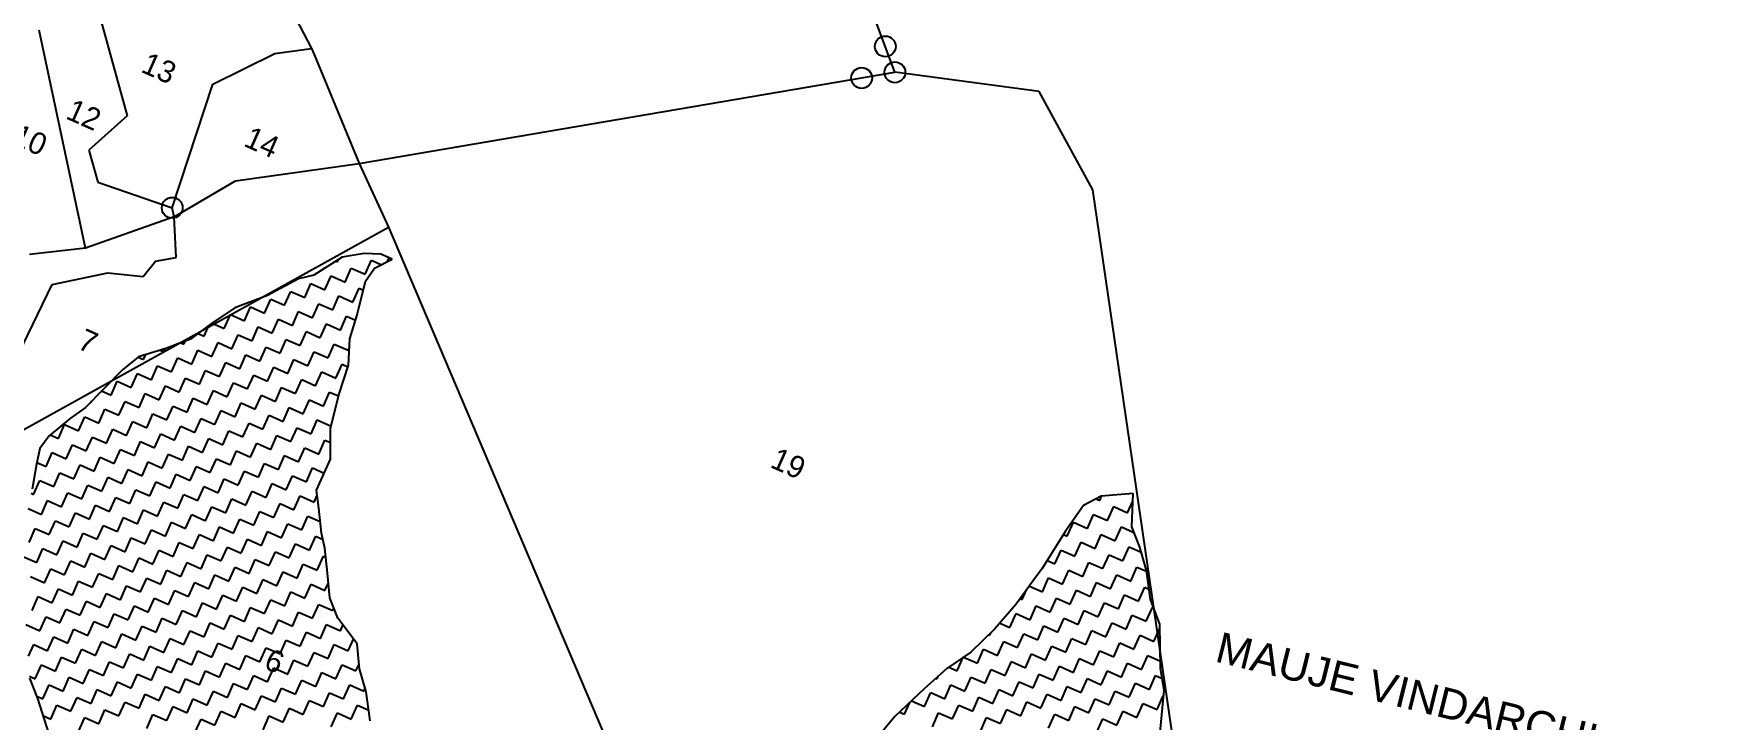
# Model space of a CAD drawing. Header units: metres. Extents: x 279553 to 281500, y 2029848 to 2031565.
# Drawn here: x 280711 to 281405, y 2030644 to 2030928 of the extents above; entities that cross this region are included whole.
import ezdxf
from ezdxf.enums import TextEntityAlignment as Align

# ---------------------------------------------------------------- set-up
doc = ezdxf.new("R2010")
doc.units = ezdxf.units.M
doc.header["$MEASUREMENT"] = 0
for name, color, linetype in [('POLY_HATCH', 12, 'Continuous'), ('POLY_PARCEL', 6, 'Continuous'), ('TEXT_MAPOUT', 7, 'Continuous'), ('TEXT_PARCEL', 7, 'Continuous'), ('V_BOUND_LINE', 7, 'Continuous')]:
    doc.layers.add(name, color=color, linetype=linetype)
doc.styles.get("Standard").update_dxf_attribs({"font": 'arial.ttf'})
doc.styles.add('TEXT_MAP', font='', dxfattribs={"height": 2.5})
doc.styles.get('TEXT_MAP').set_extended_font_data('Kruti Dev 050')

msp = doc.modelspace()

# ---------------------------------------------------------------- linework, layer by layer
for centre in [(281063.91, 2030922.63), (281067.89, 2030911.92), (281054.12, 2030909.58), (280768.65, 2030855.83)]:
    msp.add_circle(centre, 4.3)
at = {"layer": 'POLY_HATCH'}
for p, q in [((280838.99, 2030835.33), (280827.26, 2030827.9)), ((280848.12, 2030836.89), (280838.99, 2030835.33)), ((280855.02, 2030836.63), (280848.12, 2030836.89)), ((280852.42, 2030830.77), (280859.72, 2030834.54)), ((280859.72, 2030834.54), (280855.02, 2030836.63)), ((280821, 2030826.47), (280808.1, 2030819.56)), ((280827.26, 2030827.9), (280821, 2030826.47)), ((280845.26, 2030811.48), (280848.64, 2030825.42)), ((280848.64, 2030825.42), (280852.42, 2030830.77)), ((280808.1, 2030819.56), (280794.54, 2030814.35)), ((280794.54, 2030814.35), (280784.51, 2030807.58)), ((280842.26, 2030801.58), (280845.26, 2030811.48)), ((280784.51, 2030807.58), (280776.17, 2030801.45)), ((280766, 2030797.54), (280754.66, 2030794.16)), ((280776.17, 2030801.45), (280766, 2030797.54)), ((280841.61, 2030790.63), (280842.26, 2030801.58)), ((280754.66, 2030794.16), (280748.01, 2030788.69)), ((280837.58, 2030778.38), (280841.61, 2030790.63)), ((280748.01, 2030788.69), (280740.32, 2030780.87)), ((280740.32, 2030780.87), (280732.63, 2030773.05)), ((280834.19, 2030764.44), (280837.58, 2030778.38)), ((280732.63, 2030773.05), (280726.51, 2030768.75)), ((280726.51, 2030768.75), (280717.65, 2030761.45)), ((280834.19, 2030751.8), (280834.19, 2030764.44)), ((280713.87, 2030756.11), (280712.44, 2030749.73)), ((280717.65, 2030761.45), (280713.87, 2030756.11)), ((280712.44, 2030749.73), (280710.61, 2030739.3)), ((280828.46, 2030738.9), (280834.19, 2030751.8)), ((280829.38, 2030731.47), (280828.46, 2030738.9)), ((281153.33, 2030736.39), (281146.03, 2030732.61)), ((281166.5, 2030737.56), (281153.33, 2030736.39)), ((281165.98, 2030723.75), (281166.5, 2030737.56)), ((280830.42, 2030721.17), (280829.38, 2030731.47)), ((281146.03, 2030732.61), (281138.47, 2030721.92)), ((280831.86, 2030714.92), (280830.42, 2030721.17)), ((281138.47, 2030721.92), (281128.83, 2030706.55)), ((281169.24, 2030715.28), (281165.98, 2030723.75)), ((280832.91, 2030704.62), (280831.86, 2030714.92)), ((281171.98, 2030705.63), (281169.24, 2030715.28)), ((280833.95, 2030694.33), (280832.91, 2030704.62)), ((281125.05, 2030701.21), (281118.02, 2030691.69)), ((281128.83, 2030706.55), (281125.05, 2030701.21)), ((281173.68, 2030693.64), (281171.98, 2030705.63)), ((280837.21, 2030685.86), (280833.95, 2030694.33)), ((281177.6, 2030683.48), (281173.68, 2030693.64)), ((281118.02, 2030691.69), (281109.29, 2030681.53)), ((280845.17, 2030675.3), (280837.21, 2030685.86)), ((281109.29, 2030681.53), (281099.38, 2030671.89)), ((281177.86, 2030665.1), (281177.6, 2030683.48)), ((280846.22, 2030665.01), (280845.17, 2030675.3)), ((281099.38, 2030671.89), (281089.35, 2030665.11)), ((280709.6, 2030661.11), (280712.86, 2030652.64)), ((280848.96, 2030655.36), (280846.22, 2030665.01)), ((281089.35, 2030665.11), (281079.96, 2030656.64)), ((281179.43, 2030655.98), (281177.86, 2030665.1)), ((280712.86, 2030652.64), (280717.56, 2030637.92)), ((280850.66, 2030643.38), (280848.96, 2030655.36)), ((281079.96, 2030656.64), (281067.84, 2030645.18)), ((281177.48, 2030635.78), (281179.43, 2030655.98)), ((281067.84, 2030645.18), (281061.85, 2030638.01))]:
    msp.add_line(p, q, dxfattribs=at)
at = {"layer": 'POLY_HATCH', "linetype": 'Continuous'}
for p, q in [((280836.42, 2030833.7), (280837.03, 2030833.43)), ((280837.03, 2030833.43), (280837.43, 2030834.34)), ((280848.58, 2030828.29), (280851.14, 2030834.07)), ((280851.14, 2030834.07), (280855.26, 2030832.24)), ((280857.83, 2030833.57), (280858.51, 2030835.08)), ((280831.9, 2030821.88), (280834.46, 2030827.65)), ((280834.46, 2030827.65), (280840.24, 2030825.09)), ((280840.24, 2030825.09), (280842.8, 2030830.86)), ((280842.8, 2030830.86), (280848.58, 2030828.29)), ((280815.22, 2030815.46), (280817.78, 2030821.23)), ((280817.78, 2030821.23), (280823.56, 2030818.67)), ((280823.56, 2030818.67), (280826.12, 2030824.44)), ((280826.12, 2030824.44), (280831.9, 2030821.88)), ((280835.1, 2030813.54), (280837.67, 2030819.31)), ((280837.67, 2030819.31), (280843.44, 2030816.75)), ((280843.44, 2030816.75), (280846.01, 2030822.52)), ((280846.01, 2030822.52), (280847.75, 2030821.75)), ((280790.2, 2030805.83), (280792.76, 2030811.61)), ((280792.76, 2030811.61), (280798.54, 2030809.04)), ((280798.54, 2030809.04), (280801.1, 2030814.82)), ((280801.1, 2030814.82), (280806.88, 2030812.25)), ((280806.88, 2030812.25), (280809.44, 2030818.03)), ((280809.44, 2030818.03), (280815.22, 2030815.46)), ((280818.42, 2030807.12), (280820.99, 2030812.89)), ((280820.99, 2030812.89), (280826.76, 2030810.33)), ((280826.76, 2030810.33), (280829.33, 2030816.1)), ((280829.33, 2030816.1), (280835.1, 2030813.54)), ((280781.86, 2030802.62), (280783.84, 2030807.09)), ((280785.21, 2030808.05), (280790.2, 2030805.83)), ((280801.74, 2030800.7), (280804.31, 2030806.48)), ((280804.31, 2030806.48), (280810.08, 2030803.91)), ((280810.08, 2030803.91), (280812.65, 2030809.69)), ((280812.65, 2030809.69), (280818.42, 2030807.12)), ((280821.63, 2030798.78), (280824.2, 2030804.55)), ((280824.2, 2030804.55), (280829.97, 2030801.99)), ((280829.97, 2030801.99), (280832.54, 2030807.76)), ((280832.54, 2030807.76), (280838.31, 2030805.2)), ((280838.31, 2030805.2), (280840.88, 2030810.97)), ((280840.88, 2030810.97), (280844.6, 2030809.32)), ((280765.18, 2030796.21), (280765.74, 2030797.47)), ((280772.29, 2030799.96), (280773.52, 2030799.42)), ((280773.52, 2030799.42), (280774.06, 2030800.64)), ((280779.31, 2030803.76), (280781.86, 2030802.62)), ((280785.06, 2030794.28), (280787.63, 2030800.06)), ((280787.63, 2030800.06), (280793.4, 2030797.49)), ((280793.4, 2030797.49), (280795.97, 2030803.27)), ((280795.97, 2030803.27), (280801.74, 2030800.7)), ((280804.95, 2030792.36), (280807.52, 2030798.14)), ((280807.52, 2030798.14), (280813.29, 2030795.57)), ((280813.29, 2030795.57), (280815.86, 2030801.35)), ((280815.86, 2030801.35), (280821.63, 2030798.78)), ((280833.18, 2030793.65), (280835.75, 2030799.42)), ((280835.75, 2030799.42), (280841.52, 2030796.86)), ((280841.52, 2030796.86), (280842.05, 2030798.05)), ((280754.51, 2030794.03), (280756.84, 2030793)), ((280756.84, 2030793), (280757.76, 2030795.09)), ((280763.71, 2030796.86), (280765.18, 2030796.21)), ((280768.39, 2030787.87), (280770.95, 2030793.64)), ((280770.95, 2030793.64), (280776.72, 2030791.08)), ((280776.72, 2030791.08), (280779.29, 2030796.85)), ((280779.29, 2030796.85), (280785.06, 2030794.28)), ((280788.27, 2030785.95), (280790.84, 2030791.72)), ((280790.84, 2030791.72), (280796.61, 2030789.15)), ((280796.61, 2030789.15), (280799.18, 2030794.93)), ((280799.18, 2030794.93), (280804.95, 2030792.36)), ((280816.5, 2030787.23), (280819.07, 2030793.01)), ((280819.07, 2030793.01), (280824.84, 2030790.44)), ((280824.84, 2030790.44), (280827.41, 2030796.21)), ((280827.41, 2030796.21), (280833.18, 2030793.65)), ((280836.39, 2030785.31), (280838.96, 2030791.08)), ((280838.96, 2030791.08), (280841.4, 2030790)), ((280743.37, 2030778.24), (280745.93, 2030784.02)), ((280745.93, 2030784.02), (280751.71, 2030781.45)), ((280751.71, 2030781.45), (280754.27, 2030787.22)), ((280754.27, 2030787.22), (280760.05, 2030784.66)), ((280760.05, 2030784.66), (280762.61, 2030790.43)), ((280762.61, 2030790.43), (280768.39, 2030787.87)), ((280771.59, 2030779.53), (280774.16, 2030785.3)), ((280774.16, 2030785.3), (280779.93, 2030782.74)), ((280779.93, 2030782.74), (280782.5, 2030788.51)), ((280782.5, 2030788.51), (280788.27, 2030785.95)), ((280799.82, 2030780.81), (280802.39, 2030786.59)), ((280802.39, 2030786.59), (280808.16, 2030784.02)), ((280808.16, 2030784.02), (280810.73, 2030789.8)), ((280810.73, 2030789.8), (280816.5, 2030787.23)), ((280819.71, 2030778.89), (280822.28, 2030784.67)), ((280822.28, 2030784.67), (280828.05, 2030782.1)), ((280828.05, 2030782.1), (280830.62, 2030787.87)), ((280830.62, 2030787.87), (280836.39, 2030785.31)), ((280739.45, 2030779.98), (280743.37, 2030778.24)), ((280754.91, 2030773.11), (280757.48, 2030778.88)), ((280757.48, 2030778.88), (280763.25, 2030776.32)), ((280763.25, 2030776.32), (280765.82, 2030782.09)), ((280765.82, 2030782.09), (280771.59, 2030779.53)), ((280774.8, 2030771.19), (280777.37, 2030776.96)), ((280777.37, 2030776.96), (280783.14, 2030774.4)), ((280783.14, 2030774.4), (280785.71, 2030780.17)), ((280785.71, 2030780.17), (280791.48, 2030777.61)), ((280791.48, 2030777.61), (280794.05, 2030783.38)), ((280794.05, 2030783.38), (280799.82, 2030780.81)), ((280803.03, 2030772.47), (280805.6, 2030778.25)), ((280805.6, 2030778.25), (280811.37, 2030775.68)), ((280811.37, 2030775.68), (280813.94, 2030781.46)), ((280813.94, 2030781.46), (280819.71, 2030778.89)), ((280831.26, 2030773.76), (280833.83, 2030779.53)), ((280833.83, 2030779.53), (280837.46, 2030777.92)), ((280734.72, 2030775.17), (280735.03, 2030775.03)), ((280735.03, 2030775.03), (280735.39, 2030775.85)), ((280738.23, 2030766.69), (280740.8, 2030772.47)), ((280740.8, 2030772.47), (280746.57, 2030769.9)), ((280746.57, 2030769.9), (280749.14, 2030775.68)), ((280749.14, 2030775.68), (280754.91, 2030773.11)), ((280758.12, 2030764.77), (280760.69, 2030770.54)), ((280760.69, 2030770.54), (280766.46, 2030767.98)), ((280766.46, 2030767.98), (280769.03, 2030773.75)), ((280769.03, 2030773.75), (280774.8, 2030771.19)), ((280786.35, 2030766.06), (280788.92, 2030771.83)), ((280788.92, 2030771.83), (280794.69, 2030769.27)), ((280794.69, 2030769.27), (280797.26, 2030775.04)), ((280797.26, 2030775.04), (280803.03, 2030772.47)), ((280806.24, 2030764.13), (280808.81, 2030769.91)), ((280808.81, 2030769.91), (280814.58, 2030767.34)), ((280814.58, 2030767.34), (280817.15, 2030773.12)), ((280817.15, 2030773.12), (280822.92, 2030770.55)), ((280822.92, 2030770.55), (280825.49, 2030776.33)), ((280825.49, 2030776.33), (280831.26, 2030773.76)), ((280721.55, 2030760.28), (280724.12, 2030766.05)), ((280724.12, 2030766.05), (280729.89, 2030763.48)), ((280729.89, 2030763.48), (280732.46, 2030769.26)), ((280732.46, 2030769.26), (280738.23, 2030766.69)), ((280741.44, 2030758.35), (280744.01, 2030764.13)), ((280744.01, 2030764.13), (280749.78, 2030761.56)), ((280749.78, 2030761.56), (280752.35, 2030767.34)), ((280752.35, 2030767.34), (280758.12, 2030764.77)), ((280769.67, 2030759.64), (280772.24, 2030765.41)), ((280772.24, 2030765.41), (280778.01, 2030762.85)), ((280778.01, 2030762.85), (280780.58, 2030768.62)), ((280780.58, 2030768.62), (280786.35, 2030766.06)), ((280789.56, 2030757.72), (280792.13, 2030763.49)), ((280792.13, 2030763.49), (280797.9, 2030760.93)), ((280797.9, 2030760.93), (280800.47, 2030766.7)), ((280800.47, 2030766.7), (280806.24, 2030764.13)), ((280817.79, 2030759), (280820.35, 2030764.78)), ((280820.35, 2030764.78), (280826.13, 2030762.21)), ((280826.13, 2030762.21), (280828.69, 2030767.99)), ((280828.69, 2030767.99), (280834.43, 2030765.44)), ((280718.09, 2030761.82), (280721.55, 2030760.28)), ((280724.76, 2030751.94), (280727.33, 2030757.71)), ((280727.33, 2030757.71), (280733.1, 2030755.14)), ((280733.1, 2030755.14), (280735.67, 2030760.92)), ((280735.67, 2030760.92), (280741.44, 2030758.35)), ((280752.99, 2030753.22), (280755.56, 2030759)), ((280755.56, 2030759), (280761.33, 2030756.43)), ((280761.33, 2030756.43), (280763.9, 2030762.2)), ((280763.9, 2030762.2), (280769.67, 2030759.64)), ((280772.88, 2030751.3), (280775.45, 2030757.07)), ((280775.45, 2030757.07), (280781.22, 2030754.51)), ((280781.22, 2030754.51), (280783.79, 2030760.28)), ((280783.79, 2030760.28), (280789.56, 2030757.72)), ((280801.11, 2030752.59), (280803.67, 2030758.36)), ((280803.67, 2030758.36), (280809.45, 2030755.79)), ((280809.45, 2030755.79), (280812.01, 2030761.57)), ((280812.01, 2030761.57), (280817.79, 2030759)), ((280821, 2030750.66), (280823.56, 2030756.44)), ((280823.56, 2030756.44), (280829.34, 2030753.87)), ((280829.34, 2030753.87), (280831.9, 2030759.65)), ((280831.9, 2030759.65), (280834.19, 2030758.63)), ((280712.59, 2030750.43), (280716.42, 2030748.73)), ((280716.42, 2030748.73), (280718.99, 2030754.5)), ((280718.99, 2030754.5), (280724.76, 2030751.94)), ((280727.97, 2030743.6), (280730.54, 2030749.37)), ((280730.54, 2030749.37), (280736.31, 2030746.8)), ((280736.31, 2030746.8), (280738.88, 2030752.58)), ((280738.88, 2030752.58), (280744.65, 2030750.01)), ((280744.65, 2030750.01), (280747.22, 2030755.79)), ((280747.22, 2030755.79), (280752.99, 2030753.22)), ((280756.2, 2030744.88), (280758.77, 2030750.66)), ((280758.77, 2030750.66), (280764.54, 2030748.09)), ((280764.54, 2030748.09), (280767.11, 2030753.86)), ((280767.11, 2030753.86), (280772.88, 2030751.3)), ((280784.43, 2030746.17), (280786.99, 2030751.94)), ((280786.99, 2030751.94), (280792.77, 2030749.38)), ((280792.77, 2030749.38), (280795.33, 2030755.15)), ((280795.33, 2030755.15), (280801.11, 2030752.59)), ((280804.32, 2030744.25), (280806.88, 2030750.02)), ((280806.88, 2030750.02), (280812.66, 2030747.45)), ((280812.66, 2030747.45), (280815.22, 2030753.23)), ((280815.22, 2030753.23), (280821, 2030750.66)), ((280711.29, 2030737.18), (280713.86, 2030742.95)), ((280713.86, 2030742.95), (280719.63, 2030740.39)), ((280719.63, 2030740.39), (280722.2, 2030746.16)), ((280722.2, 2030746.16), (280727.97, 2030743.6)), ((280739.52, 2030738.46), (280742.09, 2030744.24)), ((280742.09, 2030744.24), (280747.86, 2030741.67)), ((280747.86, 2030741.67), (280750.43, 2030747.45)), ((280750.43, 2030747.45), (280756.2, 2030744.88)), ((280759.41, 2030736.54), (280761.97, 2030742.32)), ((280761.97, 2030742.32), (280767.75, 2030739.75)), ((280767.75, 2030739.75), (280770.31, 2030745.52)), ((280770.31, 2030745.52), (280776.09, 2030742.96)), ((280776.09, 2030742.96), (280778.65, 2030748.73)), ((280778.65, 2030748.73), (280784.43, 2030746.17)), ((280787.64, 2030737.83), (280790.2, 2030743.6)), ((280790.2, 2030743.6), (280795.98, 2030741.04)), ((280795.98, 2030741.04), (280798.54, 2030746.81)), ((280798.54, 2030746.81), (280804.32, 2030744.25)), ((280815.87, 2030739.11), (280818.43, 2030744.89)), ((280818.43, 2030744.89), (280824.21, 2030742.32)), ((280824.21, 2030742.32), (280826.77, 2030748.1)), ((280826.77, 2030748.1), (280831.6, 2030745.95)), ((280710.28, 2030737.63), (280711.29, 2030737.18)), ((280722.84, 2030732.05), (280725.41, 2030737.82)), ((280725.41, 2030737.82), (280731.18, 2030735.26)), ((280731.18, 2030735.26), (280733.75, 2030741.03)), ((280733.75, 2030741.03), (280739.52, 2030738.46)), ((280742.73, 2030730.12), (280745.29, 2030735.9)), ((280745.29, 2030735.9), (280751.07, 2030733.33)), ((280751.07, 2030733.33), (280753.63, 2030739.11)), ((280753.63, 2030739.11), (280759.41, 2030736.54)), ((280770.96, 2030731.41), (280773.52, 2030737.18)), ((280773.52, 2030737.18), (280779.3, 2030734.62)), ((280779.3, 2030734.62), (280781.86, 2030740.39)), ((280781.86, 2030740.39), (280787.64, 2030737.83)), ((280790.85, 2030729.49), (280793.41, 2030735.26)), ((280793.41, 2030735.26), (280799.19, 2030732.7)), ((280799.19, 2030732.7), (280801.75, 2030738.47)), ((280801.75, 2030738.47), (280807.53, 2030735.91)), ((280807.53, 2030735.91), (280810.09, 2030741.68)), ((280810.09, 2030741.68), (280815.87, 2030739.11)), ((280819.07, 2030730.77), (280821.64, 2030736.55)), ((280821.64, 2030736.55), (280827.41, 2030733.98)), ((280827.41, 2030733.98), (280828.71, 2030736.9)), ((281151.24, 2030735.3), (281152.69, 2030734.66)), ((281152.69, 2030734.66), (281153.46, 2030736.4)), ((280708.99, 2030731.28), (280714.5, 2030728.84)), ((280714.5, 2030728.84), (280717.07, 2030734.61)), ((280717.07, 2030734.61), (280722.84, 2030732.05)), ((280726.05, 2030723.71), (280728.61, 2030729.48)), ((280728.61, 2030729.48), (280734.39, 2030726.92)), ((280734.39, 2030726.92), (280736.95, 2030732.69)), ((280736.95, 2030732.69), (280742.73, 2030730.12)), ((280754.28, 2030724.99), (280756.84, 2030730.77)), ((280756.84, 2030730.77), (280762.62, 2030728.2)), ((280762.62, 2030728.2), (280765.18, 2030733.98)), ((280765.18, 2030733.98), (280770.96, 2030731.41)), ((280774.17, 2030723.07), (280776.73, 2030728.84)), ((280776.73, 2030728.84), (280782.51, 2030726.28)), ((280782.51, 2030726.28), (280785.07, 2030732.05)), ((280785.07, 2030732.05), (280790.85, 2030729.49)), ((280802.39, 2030724.36), (280804.96, 2030730.13)), ((280804.96, 2030730.13), (280810.73, 2030727.57)), ((280810.73, 2030727.57), (280813.3, 2030733.34)), ((280813.3, 2030733.34), (280819.07, 2030730.77)), ((280822.28, 2030722.43), (280824.85, 2030728.21)), ((280824.85, 2030728.21), (280829.94, 2030725.95)), ((281147.55, 2030723.11), (281150.12, 2030728.89)), ((281150.12, 2030728.89), (281155.89, 2030726.32)), ((281155.89, 2030726.32), (281158.46, 2030732.1)), ((281158.46, 2030732.1), (281164.23, 2030729.53)), ((281164.23, 2030729.53), (281166.38, 2030734.35)), ((280709.37, 2030717.29), (280711.93, 2030723.06)), ((280711.93, 2030723.06), (280717.71, 2030720.5)), ((280717.71, 2030720.5), (280720.27, 2030726.27)), ((280720.27, 2030726.27), (280726.05, 2030723.71)), ((280737.6, 2030718.58), (280740.16, 2030724.35)), ((280740.16, 2030724.35), (280745.94, 2030721.78)), ((280745.94, 2030721.78), (280748.5, 2030727.56)), ((280748.5, 2030727.56), (280754.28, 2030724.99)), ((280757.49, 2030716.65), (280760.05, 2030722.43)), ((280760.05, 2030722.43), (280765.83, 2030719.86)), ((280765.83, 2030719.86), (280768.39, 2030725.64)), ((280768.39, 2030725.64), (280774.17, 2030723.07)), ((280785.71, 2030717.94), (280788.28, 2030723.71)), ((280788.28, 2030723.71), (280794.05, 2030721.15)), ((280794.05, 2030721.15), (280796.62, 2030726.92)), ((280796.62, 2030726.92), (280802.39, 2030724.36)), ((280805.6, 2030716.02), (280808.17, 2030721.79)), ((280808.17, 2030721.79), (280813.94, 2030719.23)), ((280813.94, 2030719.23), (280816.51, 2030725)), ((280816.51, 2030725), (280822.28, 2030722.43)), ((281139.21, 2030719.9), (281141.78, 2030725.68)), ((281141.78, 2030725.68), (281147.55, 2030723.11)), ((281159.1, 2030717.98), (281161.67, 2030723.76)), ((281161.67, 2030723.76), (281166.87, 2030721.45)), ((280712.58, 2030708.95), (280715.14, 2030714.72)), ((280715.14, 2030714.72), (280720.92, 2030712.16)), ((280720.92, 2030712.16), (280723.48, 2030717.93)), ((280723.48, 2030717.93), (280729.26, 2030715.37)), ((280729.26, 2030715.37), (280731.82, 2030721.14)), ((280731.82, 2030721.14), (280737.6, 2030718.58)), ((280740.81, 2030710.24), (280743.37, 2030716.01)), ((280743.37, 2030716.01), (280749.15, 2030713.44)), ((280749.15, 2030713.44), (280751.71, 2030719.22)), ((280751.71, 2030719.22), (280757.49, 2030716.65)), ((280769.04, 2030711.52), (280771.6, 2030717.3)), ((280771.6, 2030717.3), (280777.37, 2030714.73)), ((280777.37, 2030714.73), (280779.94, 2030720.5)), ((280779.94, 2030720.5), (280785.71, 2030717.94)), ((280788.92, 2030709.6), (280791.49, 2030715.37)), ((280791.49, 2030715.37), (280797.26, 2030712.81)), ((280797.26, 2030712.81), (280799.83, 2030718.58)), ((280799.83, 2030718.58), (280805.6, 2030716.02)), ((280817.15, 2030710.89), (280819.72, 2030716.66)), ((280819.72, 2030716.66), (280825.49, 2030714.09)), ((280825.49, 2030714.09), (280828.06, 2030719.87)), ((280828.06, 2030719.87), (280831.03, 2030718.55)), ((281137.64, 2030720.6), (281139.21, 2030719.9)), ((281142.42, 2030711.56), (281144.99, 2030717.34)), ((281144.99, 2030717.34), (281150.76, 2030714.77)), ((281150.76, 2030714.77), (281153.33, 2030720.55)), ((281153.33, 2030720.55), (281159.1, 2030717.98)), ((281162.31, 2030709.64), (281164.88, 2030715.42)), ((281164.88, 2030715.42), (281169.83, 2030713.22)), ((280706.8, 2030711.52), (280712.58, 2030708.95)), ((280724.13, 2030703.82), (280726.69, 2030709.59)), ((280726.69, 2030709.59), (280732.47, 2030707.03)), ((280732.47, 2030707.03), (280735.03, 2030712.8)), ((280735.03, 2030712.8), (280740.81, 2030710.24)), ((280744.02, 2030701.9), (280746.58, 2030707.67)), ((280746.58, 2030707.67), (280752.36, 2030705.1)), ((280752.36, 2030705.1), (280754.92, 2030710.88)), ((280754.92, 2030710.88), (280760.7, 2030708.31)), ((280760.7, 2030708.31), (280763.26, 2030714.09)), ((280763.26, 2030714.09), (280769.04, 2030711.52)), ((280772.24, 2030703.18), (280774.81, 2030708.96)), ((280774.81, 2030708.96), (280780.58, 2030706.39)), ((280780.58, 2030706.39), (280783.15, 2030712.17)), ((280783.15, 2030712.17), (280788.92, 2030709.6)), ((280800.47, 2030704.47), (280803.04, 2030710.24)), ((280803.04, 2030710.24), (280808.81, 2030707.68)), ((280808.81, 2030707.68), (280811.38, 2030713.45)), ((280811.38, 2030713.45), (280817.15, 2030710.89)), ((280820.36, 2030702.55), (280822.93, 2030708.32)), ((280822.93, 2030708.32), (280828.7, 2030705.75)), ((280828.7, 2030705.75), (280831.27, 2030711.53)), ((280831.27, 2030711.53), (280832.25, 2030711.09)), ((281130.86, 2030709.79), (281134.08, 2030708.35)), ((281134.08, 2030708.35), (281136.65, 2030714.13)), ((281136.65, 2030714.13), (281142.42, 2030711.56)), ((281145.63, 2030703.22), (281148.2, 2030709)), ((281148.2, 2030709), (281153.97, 2030706.43)), ((281153.97, 2030706.43), (281156.54, 2030712.21)), ((281156.54, 2030712.21), (281162.31, 2030709.64)), ((280710.01, 2030703.18), (280715.79, 2030700.61)), ((280715.79, 2030700.61), (280718.35, 2030706.38)), ((280718.35, 2030706.38), (280724.13, 2030703.82)), ((280727.34, 2030695.48), (280729.9, 2030701.25)), ((280729.9, 2030701.25), (280735.68, 2030698.69)), ((280735.68, 2030698.69), (280738.24, 2030704.46)), ((280738.24, 2030704.46), (280744.02, 2030701.9)), ((280755.56, 2030696.76), (280758.13, 2030702.54)), ((280758.13, 2030702.54), (280763.9, 2030699.97)), ((280763.9, 2030699.97), (280766.47, 2030705.75)), ((280766.47, 2030705.75), (280772.24, 2030703.18)), ((280775.45, 2030694.84), (280778.02, 2030700.62)), ((280778.02, 2030700.62), (280783.79, 2030698.05)), ((280783.79, 2030698.05), (280786.36, 2030703.83)), ((280786.36, 2030703.83), (280792.13, 2030701.26)), ((280792.13, 2030701.26), (280794.7, 2030707.03)), ((280794.7, 2030707.03), (280800.47, 2030704.47)), ((280803.68, 2030696.13), (280806.25, 2030701.9)), ((280806.25, 2030701.9), (280812.02, 2030699.34)), ((280812.02, 2030699.34), (280814.59, 2030705.11)), ((280814.59, 2030705.11), (280820.36, 2030702.55)), ((280831.91, 2030697.41), (280833.32, 2030700.58)), ((281128.95, 2030696.81), (281131.52, 2030702.58)), ((281131.52, 2030702.58), (281137.29, 2030700.01)), ((281137.29, 2030700.01), (281139.86, 2030705.79)), ((281139.86, 2030705.79), (281145.63, 2030703.22)), ((281148.84, 2030694.88), (281151.41, 2030700.66)), ((281151.41, 2030700.66), (281157.18, 2030698.09)), ((281157.18, 2030698.09), (281159.75, 2030703.87)), ((281159.75, 2030703.87), (281165.52, 2030701.3)), ((281165.52, 2030701.3), (281168.09, 2030707.08)), ((281168.09, 2030707.08), (281172.03, 2030705.32)), ((280710.66, 2030689.06), (280713.22, 2030694.84)), ((280713.22, 2030694.84), (280719, 2030692.27)), ((280719, 2030692.27), (280721.56, 2030698.04)), ((280721.56, 2030698.04), (280727.34, 2030695.48)), ((280738.88, 2030690.35), (280741.45, 2030696.12)), ((280741.45, 2030696.12), (280747.22, 2030693.56)), ((280747.22, 2030693.56), (280749.79, 2030699.33)), ((280749.79, 2030699.33), (280755.56, 2030696.76)), ((280758.77, 2030688.42), (280761.34, 2030694.2)), ((280761.34, 2030694.2), (280767.11, 2030691.63)), ((280767.11, 2030691.63), (280769.68, 2030697.41)), ((280769.68, 2030697.41), (280775.45, 2030694.84)), ((280787, 2030689.71), (280789.57, 2030695.49)), ((280789.57, 2030695.49), (280795.34, 2030692.92)), ((280795.34, 2030692.92), (280797.91, 2030698.69)), ((280797.91, 2030698.69), (280803.68, 2030696.13)), ((280806.89, 2030687.79), (280809.46, 2030693.56)), ((280809.46, 2030693.56), (280815.23, 2030691)), ((280815.23, 2030691), (280817.8, 2030696.77)), ((280817.8, 2030696.77), (280823.57, 2030694.21)), ((280823.57, 2030694.21), (280826.14, 2030699.98)), ((280826.14, 2030699.98), (280831.91, 2030697.41)), ((281119.72, 2030693.99), (281120.61, 2030693.6)), ((281120.61, 2030693.6), (281122.4, 2030697.62)), ((281123.57, 2030699.2), (281128.95, 2030696.81)), ((281132.16, 2030688.47), (281134.73, 2030694.24)), ((281134.73, 2030694.24), (281140.5, 2030691.67)), ((281140.5, 2030691.67), (281143.07, 2030697.45)), ((281143.07, 2030697.45), (281148.84, 2030694.88)), ((281160.39, 2030689.75), (281162.95, 2030695.53)), ((281162.95, 2030695.53), (281168.73, 2030692.96)), ((281168.73, 2030692.96), (281171.29, 2030698.74)), ((281171.29, 2030698.74), (281173.07, 2030697.95)), ((280713.86, 2030680.72), (280716.43, 2030686.5)), ((280716.43, 2030686.5), (280722.2, 2030683.93)), ((280722.2, 2030683.93), (280724.77, 2030689.7)), ((280724.77, 2030689.7), (280730.54, 2030687.14)), ((280730.54, 2030687.14), (280733.11, 2030692.91)), ((280733.11, 2030692.91), (280738.88, 2030690.35)), ((280742.09, 2030682.01), (280744.66, 2030687.78)), ((280744.66, 2030687.78), (280750.43, 2030685.22)), ((280750.43, 2030685.22), (280753, 2030690.99)), ((280753, 2030690.99), (280758.77, 2030688.42)), ((280770.32, 2030683.29), (280772.89, 2030689.07)), ((280772.89, 2030689.07), (280778.66, 2030686.5)), ((280778.66, 2030686.5), (280781.23, 2030692.28)), ((280781.23, 2030692.28), (280787, 2030689.71)), ((280790.21, 2030681.37), (280792.78, 2030687.15)), ((280792.78, 2030687.15), (280798.55, 2030684.58)), ((280798.55, 2030684.58), (280801.12, 2030690.35)), ((280801.12, 2030690.35), (280806.89, 2030687.79)), ((280818.44, 2030682.66), (280821, 2030688.43)), ((280821, 2030688.43), (280826.78, 2030685.87)), ((280826.78, 2030685.87), (280829.34, 2030691.64)), ((280829.34, 2030691.64), (280835.12, 2030689.07)), ((280835.12, 2030689.07), (280835.58, 2030690.11)), ((281115.48, 2030682.05), (281118.05, 2030687.82)), ((281118.05, 2030687.82), (281123.82, 2030685.26)), ((281123.82, 2030685.26), (281126.39, 2030691.03)), ((281126.39, 2030691.03), (281132.16, 2030688.47)), ((281143.71, 2030683.33), (281146.27, 2030689.11)), ((281146.27, 2030689.11), (281152.05, 2030686.54)), ((281152.05, 2030686.54), (281154.61, 2030692.32)), ((281154.61, 2030692.32), (281160.39, 2030689.75)), ((281163.6, 2030681.41), (281166.16, 2030687.19)), ((281166.16, 2030687.19), (281171.94, 2030684.62)), ((281171.94, 2030684.62), (281174.5, 2030690.4)), ((281174.5, 2030690.4), (281175.02, 2030690.17)), ((280708.09, 2030683.29), (280713.86, 2030680.72)), ((280725.41, 2030675.59), (280727.98, 2030681.36)), ((280727.98, 2030681.36), (280733.75, 2030678.8)), ((280733.75, 2030678.8), (280736.32, 2030684.57)), ((280736.32, 2030684.57), (280742.09, 2030682.01)), ((280753.64, 2030676.88), (280756.21, 2030682.65)), ((280756.21, 2030682.65), (280761.98, 2030680.08)), ((280761.98, 2030680.08), (280764.55, 2030685.86)), ((280764.55, 2030685.86), (280770.32, 2030683.29)), ((280773.53, 2030674.95), (280776.1, 2030680.73)), ((280776.1, 2030680.73), (280781.87, 2030678.16)), ((280781.87, 2030678.16), (280784.44, 2030683.94)), ((280784.44, 2030683.94), (280790.21, 2030681.37)), ((280801.76, 2030676.24), (280804.32, 2030682.01)), ((280804.32, 2030682.01), (280810.1, 2030679.45)), ((280810.1, 2030679.45), (280812.66, 2030685.22)), ((280812.66, 2030685.22), (280818.44, 2030682.66)), ((280821.65, 2030674.32), (280824.21, 2030680.09)), ((280824.21, 2030680.09), (280829.99, 2030677.53)), ((280829.99, 2030677.53), (280832.55, 2030683.3)), ((280832.55, 2030683.3), (280838.33, 2030680.73)), ((280838.33, 2030680.73), (280839.35, 2030683.03)), ((281107.14, 2030678.84), (281107.61, 2030679.9)), ((281111.32, 2030683.9), (281115.48, 2030682.05)), ((281127.03, 2030676.92), (281129.59, 2030682.69)), ((281129.59, 2030682.69), (281135.37, 2030680.13)), ((281135.37, 2030680.13), (281137.93, 2030685.9)), ((281137.93, 2030685.9), (281143.71, 2030683.33)), ((281146.92, 2030674.99), (281149.48, 2030680.77)), ((281149.48, 2030680.77), (281155.26, 2030678.2)), ((281155.26, 2030678.2), (281157.82, 2030683.98)), ((281157.82, 2030683.98), (281163.6, 2030681.41)), ((281175.15, 2030676.28), (281177.62, 2030681.85)), ((280709.18, 2030670.18), (280711.3, 2030674.95)), ((280711.3, 2030674.95), (280717.07, 2030672.38)), ((280717.07, 2030672.38), (280719.64, 2030678.16)), ((280719.64, 2030678.16), (280725.41, 2030675.59)), ((280728.62, 2030667.25), (280731.19, 2030673.02)), ((280731.19, 2030673.02), (280736.96, 2030670.46)), ((280736.96, 2030670.46), (280739.53, 2030676.23)), ((280739.53, 2030676.23), (280745.3, 2030673.67)), ((280745.3, 2030673.67), (280747.87, 2030679.44)), ((280747.87, 2030679.44), (280753.64, 2030676.88)), ((280756.85, 2030668.54), (280759.42, 2030674.31)), ((280759.42, 2030674.31), (280765.19, 2030671.74)), ((280765.19, 2030671.74), (280767.76, 2030677.52)), ((280767.76, 2030677.52), (280773.53, 2030674.95)), ((280785.08, 2030669.82), (280787.64, 2030675.6)), ((280787.64, 2030675.6), (280793.42, 2030673.03)), ((280793.42, 2030673.03), (280795.98, 2030678.81)), ((280795.98, 2030678.81), (280801.76, 2030676.24)), ((280804.97, 2030667.9), (280807.53, 2030673.67)), ((280807.53, 2030673.67), (280813.31, 2030671.11)), ((280813.31, 2030671.11), (280815.87, 2030676.88)), ((280815.87, 2030676.88), (280821.65, 2030674.32)), ((280833.2, 2030669.19), (280835.76, 2030674.96)), ((280835.76, 2030674.96), (280841.54, 2030672.39)), ((280841.54, 2030672.39), (280843.7, 2030677.26)), ((281102.01, 2030667.29), (281104.58, 2030673.07)), ((281104.58, 2030673.07), (281110.35, 2030670.5)), ((281106.72, 2030679.03), (281107.14, 2030678.84)), ((281110.35, 2030670.5), (281112.92, 2030676.27)), ((281112.92, 2030676.27), (281118.69, 2030673.71)), ((281118.69, 2030673.71), (281121.25, 2030679.48)), ((281121.25, 2030679.48), (281127.03, 2030676.92)), ((281130.24, 2030668.58), (281132.8, 2030674.35)), ((281132.8, 2030674.35), (281138.58, 2030671.79)), ((281138.58, 2030671.79), (281141.14, 2030677.56)), ((281141.14, 2030677.56), (281146.92, 2030674.99)), ((281158.47, 2030669.86), (281161.03, 2030675.64)), ((281161.03, 2030675.64), (281166.81, 2030673.07)), ((281166.81, 2030673.07), (281169.37, 2030678.85)), ((281169.37, 2030678.85), (281175.15, 2030676.28)), ((280711.94, 2030660.83), (280714.51, 2030666.61)), ((280714.51, 2030666.61), (280720.28, 2030664.04)), ((280720.28, 2030664.04), (280722.85, 2030669.82)), ((280722.85, 2030669.82), (280728.62, 2030667.25)), ((280740.17, 2030662.12), (280742.74, 2030667.89)), ((280742.74, 2030667.89), (280748.51, 2030665.33)), ((280748.51, 2030665.33), (280751.08, 2030671.1)), ((280751.08, 2030671.1), (280756.85, 2030668.54)), ((280760.06, 2030660.2), (280762.62, 2030665.97)), ((280762.62, 2030665.97), (280768.4, 2030663.4)), ((280768.4, 2030663.4), (280770.96, 2030669.18)), ((280770.96, 2030669.18), (280776.74, 2030666.61)), ((280776.74, 2030666.61), (280779.3, 2030672.39)), ((280779.3, 2030672.39), (280785.08, 2030669.82)), ((280788.29, 2030661.48), (280790.85, 2030667.26)), ((280790.85, 2030667.26), (280796.63, 2030664.69)), ((280796.63, 2030664.69), (280799.19, 2030670.47)), ((280799.19, 2030670.47), (280804.97, 2030667.9)), ((280816.52, 2030662.77), (280819.08, 2030668.54)), ((280819.08, 2030668.54), (280824.86, 2030665.98)), ((280824.86, 2030665.98), (280827.42, 2030671.75)), ((280827.42, 2030671.75), (280833.2, 2030669.19)), ((280836.4, 2030660.85), (280838.97, 2030666.62)), ((280838.97, 2030666.62), (280844.74, 2030664.05)), ((280844.74, 2030664.05), (280846.02, 2030666.93)), ((281093.67, 2030664.08), (281096.18, 2030669.72)), ((281096.32, 2030669.82), (281102.01, 2030667.29)), ((281113.56, 2030662.16), (281116.12, 2030667.93)), ((281116.12, 2030667.93), (281121.9, 2030665.37)), ((281121.9, 2030665.37), (281124.46, 2030671.14)), ((281124.46, 2030671.14), (281130.24, 2030668.58)), ((281133.45, 2030660.24), (281136.01, 2030666.01)), ((281136.01, 2030666.01), (281141.79, 2030663.45)), ((281141.79, 2030663.45), (281144.35, 2030669.22)), ((281144.35, 2030669.22), (281150.13, 2030666.66)), ((281150.13, 2030666.66), (281152.69, 2030672.43)), ((281152.69, 2030672.43), (281158.47, 2030669.86)), ((281161.68, 2030661.52), (281164.24, 2030667.3)), ((281164.24, 2030667.3), (281170.02, 2030664.73)), ((281170.02, 2030664.73), (281172.58, 2030670.51)), ((281172.58, 2030670.51), (281177.82, 2030668.18)), ((280709.56, 2030661.89), (280711.94, 2030660.83)), ((280723.49, 2030655.7), (280726.06, 2030661.48)), ((280726.06, 2030661.48), (280731.83, 2030658.91)), ((280731.83, 2030658.91), (280734.4, 2030664.68)), ((280734.4, 2030664.68), (280740.17, 2030662.12)), ((280743.38, 2030653.78), (280745.94, 2030659.55)), ((280745.94, 2030659.55), (280751.72, 2030656.99)), ((280751.72, 2030656.99), (280754.28, 2030662.76)), ((280754.28, 2030662.76), (280760.06, 2030660.2)), ((280771.61, 2030655.06), (280774.17, 2030660.84)), ((280774.17, 2030660.84), (280779.95, 2030658.27)), ((280779.95, 2030658.27), (280782.51, 2030664.05)), ((280782.51, 2030664.05), (280788.29, 2030661.48)), ((280791.5, 2030653.14), (280794.06, 2030658.92)), ((280794.06, 2030658.92), (280799.84, 2030656.35)), ((280799.84, 2030656.35), (280802.4, 2030662.13)), ((280802.4, 2030662.13), (280808.18, 2030659.56)), ((280808.18, 2030659.56), (280810.74, 2030665.33)), ((280810.74, 2030665.33), (280816.52, 2030662.77)), ((280819.72, 2030654.43), (280822.29, 2030660.2)), ((280822.29, 2030660.2), (280828.06, 2030657.64)), ((280828.06, 2030657.64), (280830.63, 2030663.41)), ((280830.63, 2030663.41), (280836.4, 2030660.85)), ((281084.87, 2030661.08), (281085.33, 2030660.87)), ((281085.33, 2030660.87), (281085.79, 2030661.9)), ((281090.14, 2030665.65), (281093.67, 2030664.08)), ((281096.88, 2030655.74), (281099.44, 2030661.52)), ((281099.44, 2030661.52), (281105.22, 2030658.95)), ((281105.22, 2030658.95), (281107.78, 2030664.73)), ((281107.78, 2030664.73), (281113.56, 2030662.16)), ((281116.77, 2030653.82), (281119.33, 2030659.59)), ((281119.33, 2030659.59), (281125.11, 2030657.03)), ((281125.11, 2030657.03), (281127.67, 2030662.8)), ((281127.67, 2030662.8), (281133.45, 2030660.24)), ((281145, 2030655.11), (281147.56, 2030660.88)), ((281147.56, 2030660.88), (281153.34, 2030658.32)), ((281153.34, 2030658.32), (281155.9, 2030664.09)), ((281155.9, 2030664.09), (281161.68, 2030661.52)), ((281164.88, 2030653.18), (281167.45, 2030658.96)), ((281167.45, 2030658.96), (281173.22, 2030656.39)), ((281173.22, 2030656.39), (281175.79, 2030662.17)), ((281175.79, 2030662.17), (281178.58, 2030660.93)), ((280712.45, 2030653.69), (280715.15, 2030652.49)), ((280715.15, 2030652.49), (280717.72, 2030658.27)), ((280717.72, 2030658.27), (280723.49, 2030655.7)), ((280726.7, 2030647.36), (280729.26, 2030653.14)), ((280729.26, 2030653.14), (280735.04, 2030650.57)), ((280735.04, 2030650.57), (280737.6, 2030656.34)), ((280737.6, 2030656.34), (280743.38, 2030653.78)), ((280754.93, 2030648.65), (280757.49, 2030654.42)), ((280757.49, 2030654.42), (280763.27, 2030651.86)), ((280763.27, 2030651.86), (280765.83, 2030657.63)), ((280765.83, 2030657.63), (280771.61, 2030655.06)), ((280774.82, 2030646.73), (280777.38, 2030652.5)), ((280777.38, 2030652.5), (280783.16, 2030649.93)), ((280783.16, 2030649.93), (280785.72, 2030655.71)), ((280785.72, 2030655.71), (280791.5, 2030653.14)), ((280803.04, 2030648.01), (280805.61, 2030653.79)), ((280805.61, 2030653.79), (280811.38, 2030651.22)), ((280811.38, 2030651.22), (280813.95, 2030656.99)), ((280813.95, 2030656.99), (280819.72, 2030654.43)), ((280822.93, 2030646.09), (280825.5, 2030651.86)), ((280825.5, 2030651.86), (280831.27, 2030649.3)), ((280831.27, 2030649.3), (280833.84, 2030655.07)), ((280833.84, 2030655.07), (280839.61, 2030652.51)), ((280839.61, 2030652.51), (280842.18, 2030658.28)), ((280842.18, 2030658.28), (280847.95, 2030655.72)), ((280847.95, 2030655.72), (280848.5, 2030656.96)), ((281080.2, 2030649.33), (281082.76, 2030655.1)), ((281082.76, 2030655.1), (281088.54, 2030652.53)), ((281088.54, 2030652.53), (281091.1, 2030658.31)), ((281091.1, 2030658.31), (281096.88, 2030655.74)), ((281100.09, 2030647.4), (281102.65, 2030653.18)), ((281102.65, 2030653.18), (281108.43, 2030650.61)), ((281108.43, 2030650.61), (281110.99, 2030656.39)), ((281110.99, 2030656.39), (281116.77, 2030653.82)), ((281128.32, 2030648.69), (281130.88, 2030654.46)), ((281130.88, 2030654.46), (281136.66, 2030651.9)), ((281136.66, 2030651.9), (281139.22, 2030657.67)), ((281139.22, 2030657.67), (281145, 2030655.11)), ((281148.2, 2030646.77), (281150.77, 2030652.54)), ((281150.77, 2030652.54), (281156.54, 2030649.98)), ((281156.54, 2030649.98), (281159.11, 2030655.75)), ((281159.11, 2030655.75), (281164.88, 2030653.18)), ((281176.43, 2030648.05), (281179, 2030653.83)), ((281179, 2030653.83), (281179.21, 2030653.73)), ((280715.1, 2030645.6), (280718.36, 2030644.15)), ((280718.36, 2030644.15), (280720.92, 2030649.93)), ((280720.92, 2030649.93), (280726.7, 2030647.36)), ((280738.25, 2030642.23), (280740.81, 2030648)), ((280740.81, 2030648), (280746.59, 2030645.44)), ((280746.59, 2030645.44), (280749.15, 2030651.21)), ((280749.15, 2030651.21), (280754.93, 2030648.65)), ((280758.14, 2030640.31), (280760.7, 2030646.08)), ((280760.7, 2030646.08), (280766.48, 2030643.52)), ((280766.48, 2030643.52), (280769.04, 2030649.29)), ((280769.04, 2030649.29), (280774.82, 2030646.73)), ((280786.36, 2030641.59), (280788.93, 2030647.37)), ((280788.93, 2030647.37), (280794.7, 2030644.8)), ((280794.7, 2030644.8), (280797.27, 2030650.58)), ((280797.27, 2030650.58), (280803.04, 2030648.01)), ((280806.25, 2030639.67), (280808.82, 2030645.45)), ((280808.82, 2030645.45), (280814.59, 2030642.88)), ((280814.59, 2030642.88), (280817.16, 2030648.65)), ((280817.16, 2030648.65), (280822.93, 2030646.09)), ((280834.48, 2030640.96), (280837.05, 2030646.73)), ((280837.05, 2030646.73), (280842.82, 2030644.17)), ((280842.82, 2030644.17), (280845.39, 2030649.94)), ((280845.39, 2030649.94), (280850.02, 2030647.88)), ((281069.8, 2030647.03), (281071.86, 2030646.12)), ((281071.86, 2030646.12), (281074.05, 2030651.05)), ((281074.77, 2030651.74), (281080.2, 2030649.33)), ((281083.41, 2030640.99), (281085.97, 2030646.76)), ((281085.97, 2030646.76), (281091.75, 2030644.19)), ((281091.75, 2030644.19), (281094.31, 2030649.97)), ((281094.31, 2030649.97), (281100.09, 2030647.4)), ((281111.64, 2030642.27), (281114.2, 2030648.05)), ((281114.2, 2030648.05), (281119.98, 2030645.48)), ((281119.98, 2030645.48), (281122.54, 2030651.25)), ((281122.54, 2030651.25), (281128.32, 2030648.69)), ((281131.52, 2030640.35), (281134.09, 2030646.12)), ((281134.09, 2030646.12), (281139.86, 2030643.56)), ((281139.86, 2030643.56), (281142.43, 2030649.33)), ((281142.43, 2030649.33), (281148.2, 2030646.77)), ((281159.75, 2030641.64), (281162.32, 2030647.41)), ((281162.32, 2030647.41), (281168.09, 2030644.84)), ((281168.09, 2030644.84), (281170.66, 2030650.62)), ((281170.66, 2030650.62), (281176.43, 2030648.05)), ((280729.91, 2030639.02), (280732.47, 2030644.8)), ((280732.47, 2030644.8), (280738.25, 2030642.23)), ((280778.03, 2030638.39), (280780.59, 2030644.16)), ((280780.59, 2030644.16), (280786.36, 2030641.59)), ((281103.3, 2030639.06), (281105.86, 2030644.84)), ((281105.86, 2030644.84), (281111.64, 2030642.27)), ((281151.41, 2030638.43), (281153.98, 2030644.2)), ((281153.98, 2030644.2), (281159.75, 2030641.64))]:
    msp.add_line(p, q, dxfattribs=at)
at = {"layer": 'POLY_PARCEL'}
for p, q in [((280811.2, 2030951.03), (280826.28, 2030921.75)), ((280735.88, 2030945.17), (280750.06, 2030893.92)), ((280732.77, 2030839.05), (280713.62, 2030929.3)), ((280785.49, 2030906.96), (280811.19, 2030919.73)), ((280811.19, 2030919.73), (280826.28, 2030921.75)), ((280826.28, 2030921.75), (280827.4, 2030919.35)), ((280827.4, 2030919.35), (280846.11, 2030874.21)), ((280846.11, 2030874.21), (281067.89, 2030911.92)), ((280768.65, 2030855.83), (280785.49, 2030906.96)), ((280750.06, 2030893.92), (280734.15, 2030879.72)), ((280734.15, 2030879.72), (280737.83, 2030866.5)), ((280794.83, 2030866.94), (280846.11, 2030874.21)), ((280846.11, 2030874.21), (280858.26, 2030847.82)), ((280769.43, 2030852.13), (280794.83, 2030866.94)), ((280737.83, 2030866.5), (280768.65, 2030855.83)), ((280769.43, 2030852.13), (280768.65, 2030855.83)), ((280631.34, 2030722.03), (280858.26, 2030847.82)), ((280769.43, 2030852.13), (280732.77, 2030839.05)), ((280770.33, 2030835.29), (280769.43, 2030852.13)), ((280858.26, 2030847.82), (280977.09, 2030568.22)), ((280732.77, 2030839.05), (280709.51, 2030836.46)), ((280756.69, 2030827.31), (280761.7, 2030833.7)), ((280761.7, 2030833.7), (280770.33, 2030835.29)), ((280718.94, 2030824.07), (280741.94, 2030828.86)), ((280741.94, 2030828.86), (280756.69, 2030827.31)), ((280703.07, 2030791.17), (280718.94, 2030824.07))]:
    msp.add_line(p, q, dxfattribs=at)
at = {"layer": 'V_BOUND_LINE'}
for p, q in [((281067.89, 2030911.92), (281040.67, 2030985.19)), ((281127.65, 2030903.91), (281067.89, 2030911.92)), ((281149.78, 2030863.2), (281127.65, 2030903.91)), ((281198.2, 2030532.22), (281149.78, 2030863.2))]:
    msp.add_line(p, q, dxfattribs=at)

# ---------------------------------------------------------------- texts
at = {"layer": 'TEXT_MAPOUT'}
msp.add_text('MAUJE VINDARCHI SHIV', height=12.6373, rotation=346.13918, dxfattribs=at).set_placement((281199.91, 2030668.1))
at = {"layer": 'TEXT_PARCEL', "style": 'TEXT_MAP'}
for s, height, p in [('13', 9.099, (280763.27, 2030913.67)), ('12', 9.099, (280732.18, 2030894.43)), ('10', 9.099, (280709.82, 2030883.95)), ('14', 9.099, (280805.86, 2030882.98)), ('7', 9.1, (280733.88, 2030800.6)), ('19', 9.099, (281023.81, 2030750.02)), ('6', 9.1, (280811.06, 2030668.19))]:
    msp.add_text(s, height=height, rotation=336.04387, dxfattribs=at).set_placement(p, align=Align.MIDDLE)

doc.saveas('drawing.dxf')
